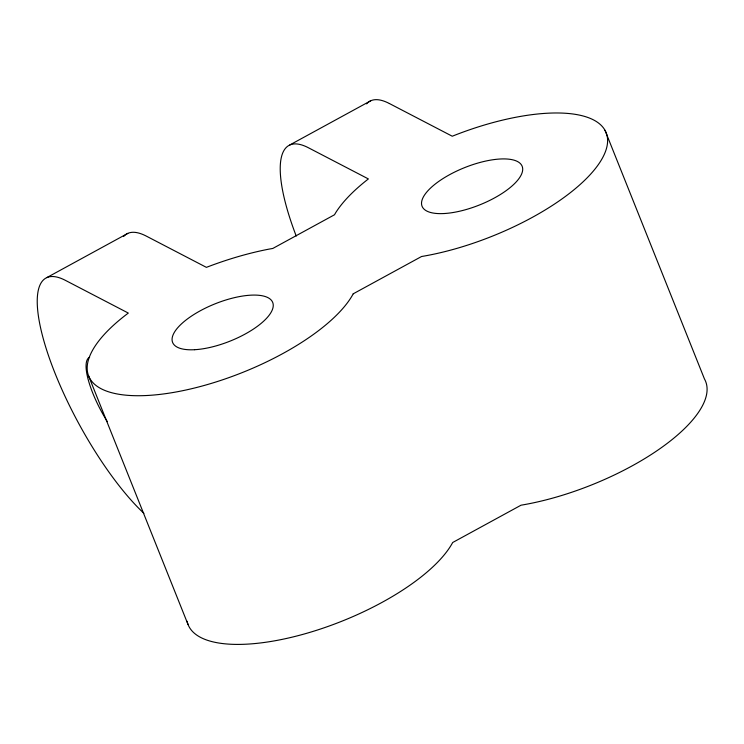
<?xml version="1.0" encoding="UTF-8"?>
<svg xmlns="http://www.w3.org/2000/svg" width="744" height="744" viewBox="0 0 744 744"><rect width="100%" height="100%" fill="white"/><g stroke="black" fill="none" stroke-linecap="round" stroke-linejoin="round"><path stroke-width="1.12" d="M46.807 277.605L127.801 233.393M289.779 144.968L370.772 100.756M353.214 293.815L421.569 256.503A144.336 53.838 -21.8 0 0 606.676 147.675A144.336 53.838 -21.8 0 0 452.259 136.226L389.372 103.518M604.993 130.293L704.466 378.975A144.336 53.838 -21.8 0 1 658.124 449.943A144.336 53.838 -21.8 0 1 521.033 505.195L452.687 542.506A144.383 53.856 -21.8 0 1 390.498 597.609A144.327 53.828 -21.8 0 1 187.097 621.249M88.564 375.832L188.037 624.523M366.615 103.872A144.317 40.92 61.4 0 1 389.372 103.528M353.223 293.815A144.383 53.856 -21.8 0 1 282.664 353.642A144.327 53.828 -21.8 0 1 111.972 392.795A144.327 53.828 -21.8 0 1 128.312 313.075L65.398 280.358A144.336 40.939 61.4 0 0 48.09 354.432A144.336 40.939 61.4 0 0 143.89 513.323M107.341 421.634A53.884 15.28 61.4 0 1 89.624 357.25M296.224 236.034A144.317 40.92 61.4 0 1 308.379 147.74L368.382 178.932A153.404 57.223 -21.8 0 0 335.721 212.654L334.502 214.765L272.806 248.45L268.872 249.147A153.404 57.223 -21.8 0 0 206.395 267.356L146.391 236.146A144.336 40.939 61.4 0 0 123.634 236.499M194.584 349.708A53.884 20.097 -21.8 0 0 273.141 306.826A53.884 20.097 -21.8 0 0 200.266 310.787A53.884 20.097 -21.8 0 0 194.584 349.708M444.038 213.537A53.884 20.097 -21.8 0 0 522.595 170.655A53.884 20.097 -21.8 0 0 449.72 174.617A53.884 20.097 -21.8 0 0 444.038 213.537"/></g></svg>
